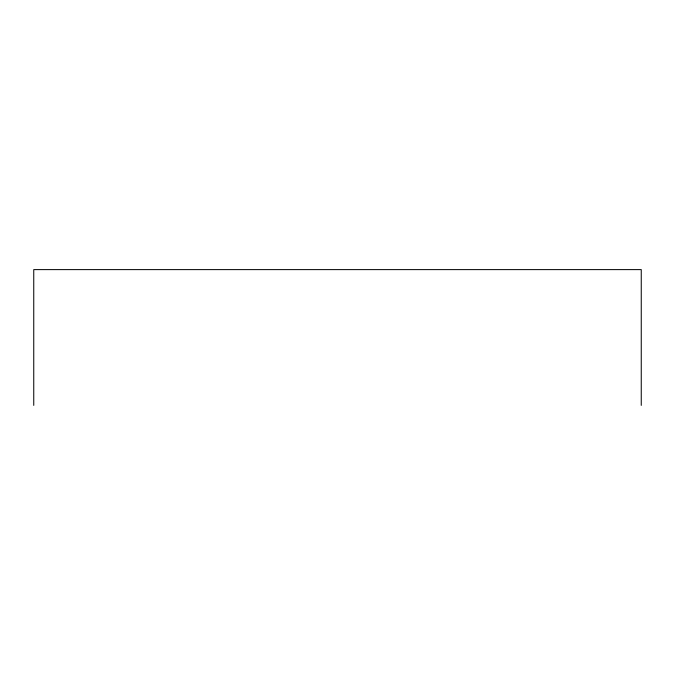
<?xml version="1.0" encoding="UTF-8"?>
<svg xmlns="http://www.w3.org/2000/svg" width="675" height="675" viewBox="0 0 675 675"><rect width="100%" height="100%" fill="white"/><g stroke="black" fill="none" stroke-linecap="round" stroke-linejoin="round"><path stroke-width="1.01" d="M641.25 405.388L641.25 269.612L33.75 269.612L33.75 405.388"/></g></svg>
